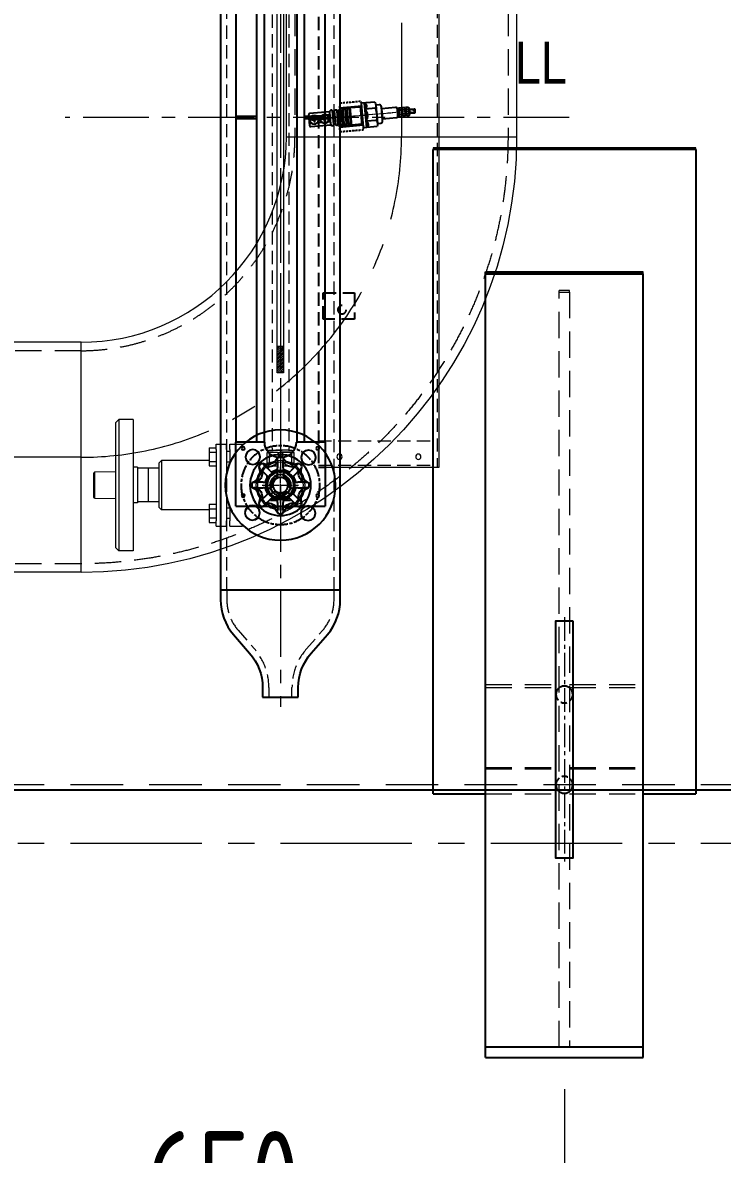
# Model space of a CAD drawing. Header units: millimetres. Extents: x -46397 to 283259, y -8690 to 23983.
# Drawn here: x 5318 to 5984, y 3665 to 4743 of the extents above; entities that cross this region are included whole.
import ezdxf

# ---------------------------------------------------------------- set-up
doc = ezdxf.new("R2010")
doc.units = ezdxf.units.MM
for name, pattern in [('ACISOTGL', [3, 2, -1]), ('AM_ISO08W050', [18, 12, -1.5, 3, -1.5]), ('AM_ISO08W050x2', [9, 6, -0.75, 1.5, -0.75]), ('CENTER', [2, 1.25, -0.25, 0.25, -0.25]), ('CENTER2', [1.125, 0.75, -0.125, 0.125, -0.125]), ('HIDDEN', [0.375, 0.25, -0.125]), ('HIDDENX2', [0.75, 0.5, -0.25])]:
    doc.linetypes.add(name, pattern=pattern)
doc.layers.get('Defpoints').update_dxf_attribs({"lineweight": 0})
for name, color, linetype, lineweight in [('2-Dashed', 50, 'ACISOTGL', 25), ('2. Net dut', 190, 'HIDDEN', 9), ('3-Centerline', 4, 'CENTER', 5), ('3. LAN CAN STT', 2, 'Continuous', 0), ('5. DUONG TAM', 1, 'AM_ISO08W050x2', 0), ('AM_5', 3, 'Continuous', 25), ('AM_7', 4, 'AM_ISO08W050', 25), ('AM_8', 1, 'Continuous', 25), ('CHUAN NET KHUAT', 4, 'HIDDEN', 0), ('DUONGCHINH', 7, 'Continuous', 25), ('DUONGTAM', 1, 'CENTER', 0), ('Long_AM_Hidden', 4, 'HIDDEN', 9), ('Long_AM_Visible', 30, 'Continuous', 25), ('Long_Centerline', 1, 'CENTER', 9), ('MARTECH-TP-TEXT3', 3, 'Continuous', 0), ('Mặt cắt', 7, 'Continuous', 20), ('PHANTOM 2', 8, 'Continuous', 0), ('Standard', 7, 'Continuous', 0)]:
    doc.layers.add(name, color=color, linetype=linetype, lineweight=lineweight)
doc.layers.add('7. DUONG KHUAT', color=4, linetype='ACISOTGL')
doc.layers.add('flashshoot', color=7, linetype='Continuous')
doc.styles.add('GHI CHÚ 1', font='isocp_IV25.ttf', dxfattribs={"width": 0.8})
doc.styles.add('GHI CHÚ 2', font='arial.ttf', dxfattribs={"width": 0.8, "height": 1})
doc.dimstyles.new('1-30SCALE', dxfattribs={"dimtxt": 75, "dimasz": 75, "dimexe": 37.5, "dimexo": 30, "dimgap": 30, "dimtad": 1, "dimtoh": 1, "dimdec": 0, "dimdsep": 46, "dimtxsty": 'GHI CHÚ 1', "dimcen": 0.09, "dimclrd": 256, "dimclre": 256, "dimclrt": 2, "dimadec": 0, "dimazin": 0, "dimtfac": 1, "dimtdec": 0, "dimtofl": 0, "dimtmove": 0, "dimatfit": 3, "dimfxl": 1, "dimlwd": 0, "dimlwe": 0, "dimarcsym": 0})

# ---------------------------------------------------------------- blocks, each defined once
blk = doc.blocks.new('A$C49aca623')
at = {"color": 1, "linetype": 'HIDDENX2', "lineweight": 0, "ltscale": 50, "extrusion": (2.28848e-17, 1, 0)}
for p, q in [((2163.6, 1140), (2163.6, -368.5)), ((2366.4, 1140), (2366.4, -368.5)), ((1960, -572.1), (1817, -572.1)), ((1960, -774.8), (-2832, -774.8))]:
    blk.add_line(p, q, dxfattribs=at)
at = {"color": 2, "linetype": 'Continuous', "lineweight": 0, "ltscale": 10, "extrusion": (2.28848e-17, 1, 0)}
for p, q in [((2155.4, 983.2), (2155.4, -368.5)), ((2374.5, 983.2), (2374.5, -368.5)), ((1960, -563.9), (1817, -563.9)), ((1960, -783), (-2832, -783))]:
    blk.add_line(p, q, dxfattribs=at)
at = {"color": 2, "linetype": 'Continuous', "lineweight": 0, "ltscale": 10}
for p, q in [((2155.4, -368.5), (2374.5, -368.5)), ((1960, -783), (1960, -563.9))]:
    blk.add_line(p, q, dxfattribs=at)
blk.add_arc((1960, -368.5), 195.5, 270, 360, dxfattribs=at)
at = {"color": 2, "linetype": 'Continuous', "lineweight": 0, "ltscale": 10, "extrusion": (0, 0, -1)}
blk.add_arc((-1960, -368.5), 414.6, 180, 270, dxfattribs=at)
at = {"color": 1, "linetype": 'HIDDENX2', "lineweight": 0, "ltscale": 50}
for points, knots in [([(2366.4, -368.5), (2366.4, -371.8), (2366.3, -375.1), (2366.1, -384.5), (2365.8, -390.5), (2365, -402.5), (2364.4, -408.4), (2363.1, -420.4), (2362.3, -426.3), (2360.4, -438.2), (2359.3, -444.1), (2356.9, -455.9), (2355.6, -461.8), (2352.6, -473.4), (2351, -479.2), (2347.6, -490.7), (2345.7, -496.5), (2341.8, -507.8), (2339.7, -513.5), (2335.2, -524.6), (2332.9, -530.1), (2327.9, -541.1), (2325.3, -546.5), (2319.9, -557.3), (2317.1, -562.6), (2311.2, -573), (2308.1, -578.2), (2301.7, -588.4), (2298.5, -593.4), (2291.7, -603.4), (2288.1, -608.2), (2280.9, -617.8), (2277.2, -622.6), (2269.5, -631.8), (2265.6, -636.4), (2257.5, -645.3), (2253.4, -649.7), (2245, -658.2), (2240.6, -662.4), (2231.8, -670.6), (2227.3, -674.6), (2218.2, -682.3), (2213.5, -686.1), (2204, -693.5), (2199.1, -697.1), (2189.3, -704), (2184.3, -707.3), (2174.2, -713.8), (2169.1, -717), (2158.7, -723), (2153.4, -725.9), (2142.8, -731.5), (2137.4, -734.1), (2126.5, -739.2), (2121, -741.6), (2109.9, -746.2), (2104.3, -748.4), (2093, -752.5), (2087.3, -754.4), (2075.8, -758), (2070, -759.7), (2058.4, -762.8), (2052.6, -764.2), (2040.8, -766.7), (2034.9, -767.9), (2023.1, -769.9), (2017.1, -770.8), (2005.2, -772.3), (1999.2, -773), (1987.2, -774), (1981.2, -774.3), (1970.1, -774.7), (1965.1, -774.8), (1960, -774.8)], [0, 0, 0, 0, 10.000757, 10.000757, 28.033596, 28.033596, 46.064384, 46.064384, 64.095172, 64.095172, 82.125961, 82.125961, 100.156749, 100.156749, 118.187538, 118.187538, 136.218326, 136.218326, 154.249115, 154.249115, 172.279903, 172.279903, 190.310692, 190.310692, 208.34148, 208.34148, 226.372269, 226.372269, 244.403058, 244.403058, 262.433846, 262.433846, 280.464635, 280.464635, 298.495423, 298.495423, 316.526212, 316.526212, 334.557, 334.557, 352.587789, 352.587789, 370.618577, 370.618577, 388.649366, 388.649366, 406.680154, 406.680154, 424.710943, 424.710943, 442.741731, 442.741731, 460.77252, 460.77252, 478.803308, 478.803308, 496.834097, 496.834097, 514.864885, 514.864885, 532.895674, 532.895674, 550.926463, 550.926463, 568.957251, 568.957251, 586.98804, 586.98804, 605.018828, 605.018828, 623.049617, 623.049617, 638.273056, 638.273056, 638.273056, 638.273056]), ([(1960, -572.1), (1963.3, -572.1), (1966.7, -572), (1974.3, -571.6), (1978.5, -571.3), (1987, -570.3), (1991.2, -569.7), (1999.5, -568.2), (2003.7, -567.4), (2012, -565.4), (2016.1, -564.2), (2024.2, -561.7), (2028.3, -560.3), (2036.2, -557.3), (2040.1, -555.7), (2047.9, -552.2), (2051.7, -550.3), (2059.2, -546.3), (2062.9, -544.2), (2070.2, -539.8), (2073.7, -537.4), (2080.7, -532.5), (2084.1, -530), (2090.7, -524.6), (2094, -521.9), (2100.3, -516.1), (2103.3, -513.2), (2109.2, -507.1), (2112.1, -503.9), (2117.6, -497.4), (2120.3, -494.1), (2125.4, -487.3), (2127.8, -483.8), (2132.5, -476.7), (2134.7, -473.1), (2139, -465.7), (2141, -461.9), (2144.7, -454.3), (2146.5, -450.4), (2149.7, -442.5), (2151.2, -438.6), (2154, -430.5), (2155.2, -426.4), (2157.5, -418.2), (2158.5, -414.1), (2160.2, -405.8), (2161, -401.6), (2162.2, -393.1), (2162.6, -388.9), (2163.3, -380.4), (2163.5, -376.2), (2163.6, -370.8), (2163.6, -369.6), (2163.6, -368.5)], [0, 0, 0, 0, 10.003018, 10.003018, 22.768541, 22.768541, 35.532448, 35.532448, 48.296355, 48.296355, 61.060263, 61.060263, 73.82417, 73.82417, 86.588078, 86.588078, 99.351985, 99.351985, 112.115893, 112.115893, 124.879801, 124.879801, 137.643708, 137.643708, 150.407616, 150.407616, 163.171523, 163.171523, 175.935431, 175.935431, 188.699339, 188.699339, 201.463246, 201.463246, 214.227154, 214.227154, 226.991061, 226.991061, 239.754969, 239.754969, 252.518876, 252.518876, 265.282784, 265.282784, 278.046692, 278.046692, 290.810599, 290.810599, 303.574507, 303.574507, 316.338414, 316.338414, 319.810033, 319.810033, 319.810033, 319.810033])]:
    blk.add_open_spline(points, degree=3, knots=knots, dxfattribs=at)
at = {"layer": 'DUONGTAM', "ltscale": 100, "extrusion": (2.28848e-17, 1, 0)}
for p, q in [((2265, 1140), (2265, -368.5)), ((1960, -673.5), (-3000, -673.5))]:
    blk.add_line(p, q, dxfattribs=at)
at = {"layer": 'DUONGTAM', "ltscale": 100}
blk.add_arc((1960, -368.5), 305, 270, 360, dxfattribs=at)
blk = doc.blocks.new('A$Cb6d5b212')
at = {"layer": 'CHUAN NET KHUAT', "color": 3, "linetype": 'HIDDENX2', "lineweight": 0, "ltscale": 100, "extrusion": (2.28848e-17, 1, 0)}
blk.add_line((1500, -985), (3000, -985), dxfattribs=at)
at = {"layer": 'DUONGCHINH', "color": 2, "ltscale": 10, "extrusion": (2.28848e-17, 1, 0)}
blk.add_line((1500, -990), (3000, -990), dxfattribs=at)
blk = doc.blocks.new('A$C0143f3ea')
at = {"layer": 'DUONGTAM', "color": 5, "lineweight": 0, "ltscale": 100, "extrusion": (2.28848e-17, 1, 0)}
blk.add_line((-3050, -1041), (3050, -1041), dxfattribs=at)
blk = doc.blocks.new('wegfw')
h = blk.add_hatch()
h.set_pattern_fill('ANSI31', color=256, scale=10)
h.set_pattern_definition([(45, (-13982.1283, 96.5766), (-0.883883476, 0.883883476), [])])
h.paths.add_polyline_path([(48032.6, 12139.3), (48038.6, 12139.3), (48038.6, 12114.3), (48032.6, 12114.3)])
at = {"color": 0}
for p, q in [((48038.6, 12139.3, 0.6), (48032.6, 12139.3, 0.6)), ((48032.6, 12139.3, 0.6), (48038.6, 12139.3, 0.6)), ((48038.6, 12114.3, 0.6), (48032.6, 12114.3, 0.6))]:
    blk.add_line(p, q, dxfattribs=at)
at = {"color": 0, "elevation": 0.6}
for points in [[(48038.6, 12114.3), (48032.6, 12114.3), (48032.6, 13494.3), (48038.6, 13494.3)], [(48032.6, 12139.3), (48038.6, 12139.3), (48038.6, 12114.3), (48032.6, 12114.3)]]:
    blk.add_lwpolyline(points, close=True, dxfattribs=at)
blk = doc.blocks.new('*U2543')
blk.add_circle((0, 0), 7)
blk = doc.blocks.new('*U2552')
at = {"color": 0, "linetype": 'ByBlock', "lineweight": -2, "transparency": 16777216}
blk.add_blockref('*U2543', (7669, 1619.2), dxfattribs=at)
for p, rotation in [((7631.5, 1581.7), 89.99999999999997), ((7706.5, 1581.7), 270), ((7669, 1544.2), 180)]:
    blk.add_blockref('*U2543', p, dxfattribs=dict(at, rotation=rotation))
blk = doc.blocks.new('*U2526')
for radius in [52.5, 29, 13.8]:
    blk.add_circle((0, 0), radius)
at = {"layer": 'AM_7'}
blk.add_circle((0, 0), 37.5, dxfattribs=at)
blk.add_blockref('*U2552', (-7669, -1581.7))
blk = doc.blocks.new('M18_1.5')
at = {"layer": '7. DUONG KHUAT'}
blk.add_rational_spline([(20, 13.5), (10.5, 13.5), (1, 13.5), (0, 13.5), (0, 12.5), (0, 0), (0, -12.5), (0, -12.9), (0.3, -13.2), (0.6, -13.5), (1, -13.5), (11.7, -13.4), (22.4, -13.4), (23.6, -13.3), (22.4, 0.2), (21.2, 13.6), (20, 13.5)], [1, 1, 1, 0.707106781192, 1, 1, 1, 0.92387953251, 1, 0.92387953251, 1, 1, 1, 0.707106781187, 1, 0.707106781187, 1], degree=2, knots=[0, 0, 0, 1, 1, 2.570796, 2.570796, 3.570796, 3.570796, 4.356194, 4.356194, 5.141593, 5.141593, 6.141593, 6.141593, 7.712389, 7.712389, 9.283185, 9.283185, 9.283185], dxfattribs=at)
at = {"layer": 'AM_5'}
for p, q in [((0, 9), (21.3, 9)), ((0, 8.2), (21.5, 8.2)), ((0, -8.2), (22.9, -8.2)), ((22.9, -9), (0, -9))]:
    blk.add_line(p, q, dxfattribs=at)
blk = doc.blocks.new('*U2452')
at = {"layer": 'Long_Centerline', "color": 0, "ltscale": 50, "transparency": 16777216}
blk.add_line((0, 676.6625), (0, -676.6625), dxfattribs=at)
blk = doc.blocks.new('*U2451')
at = {"layer": 'Long_AM_Hidden', "ltscale": 50, "extrusion": (2.28848e-17, 1, 0)}
for p, q in [((-47.6, 300.9), (-47.6, -1032.5)), ((-31.7, 300.9), (-31.7, -1032.5)), ((-31.7, -1032.5), (-47.6, -1032.5))]:
    blk.add_line(p, q, dxfattribs=at)
at = {"layer": 'Long_Centerline', "ltscale": 50}
blk.add_blockref('*U2452', (-39.6, -365.8), dxfattribs=at)
blk = doc.blocks.new('*U1893')
at = {"layer": 'Long_Centerline', "color": 0, "ltscale": 5, "transparency": 16777216}
for p, q in [((0, 1.4478), (0, 17.239)), ((-17.239, 0), (-1.4478, 0)), ((1.4478, 0), (17.239, 0)), ((0, -17.239), (0, -1.4478))]:
    blk.add_line(p, q, dxfattribs=at)
at = {"layer": 'Long_Centerline', "color": 0, "linetype": 'Continuous', "ltscale": 5, "transparency": 16777216}
for p, q in [((-0.7239, 0), (0.7239, 0)), ((0, -0.7239), (0, 0.7239))]:
    blk.add_line(p, q, dxfattribs=at)
blk = doc.blocks.new('sdfsfds')
at = {"layer": 'Long_AM_Hidden', "ltscale": 50, "extrusion": (2.28848e-17, 1, 0)}
for p, q in [((-12.5, -20.4), (-12.7, -20.4)), ((-10.7, -20.8), (-12.7, -20.8)), ((-12.7, -20.8), (-12.7, -30.8)), ((-12.5, -20.4), (-12.5, -19.7)), ((-8.9, -20.4), (-12.5, -20.4)), ((-11.7, -17.2), (-11.7, -15.5)), ((-10.7, -30.8), (-10.7, -20.8)), ((-2.7, -18.1), (-7.8, -18.1)), ((-2.7, -20.4), (-3.9, -20.4)), ((7.8, -18.1), (2.7, -18.1)), ((3.9, -20.4), (2.7, -20.4)), ((12.5, -20.4), (8.9, -20.4)), ((12.7, -20.8), (10.7, -20.8)), ((10.7, -20.8), (10.7, -30.8)), ((11.7, -17.2), (11.7, -15.5)), ((12.5, -20.4), (12.5, -19.7)), ((12.5, -20.4), (12.7, -20.4)), ((12.7, -30.8), (12.7, -20.8)), ((-10.7, -30.8), (-12.7, -30.8)), ((-11.8, -31.4), (-12.7, -31.1)), ((11.8, -31.4), (-11.8, -31.4)), ((-11.8, -32.5), (-11.8, -31.4)), ((-2, -27), (-2, -30.8)), ((2, -30.8), (-2, -30.8)), ((2, -30.8), (2, -27)), ((12.7, -30.8), (10.7, -30.8)), ((11.8, -31.4), (12.7, -31.1)), ((11.8, -32.5), (11.8, -31.4)), ((-11, -33.3), (-11.8, -32.5)), ((-11, -33.3), (11, -33.3)), ((11, -33.3), (11.8, -32.5))]:
    blk.add_line(p, q, dxfattribs=at)
at = {"layer": 'Long_AM_Hidden', "ltscale": 50}
for points, weights in [([(-12.7, -20.4), (-12.7, -20.4), (-12.7, -20.8)], [2.26236060231, 2.26236060231, 2.18058853235]), ([(-10.7, -20.8), (-9.6, -20.6), (-8.5, -20.5)], [2.19343920272, 2.23381590498, 2.25437255377]), ([(-3.7, -20.6), (-3.2, -20.6), (-2.7, -20.7)], [2.24343390035, 2.23153317806, 2.21524217726]), ([(2.7, -20.7), (3.2, -20.6), (3.7, -20.6)], [2.21524217726, 2.23153317806, 2.24343390035]), ([(8.5, -20.5), (9.6, -20.6), (10.7, -20.8)], [2.25437255377, 2.23381590498, 2.19343920272]), ([(12.7, -20.8), (12.7, -20.4), (12.7, -20.4)], [2.18058853235, 2.26236060231, 2.26236060231]), ([(-12.7, -30.8), (-12.7, -31.1), (-12.7, -31.1)], [2.21417330191, 2.29720480073, 2.29720480073]), ([(-2, -30.8), (-6.4, -31.4), (-10.7, -30.8)], [2.21417330191, 2.38023629956, 2.21417330191]), ([(10.7, -30.8), (6.4, -31.4), (2, -30.8)], [2.21417330191, 2.38023629956, 2.21417330191]), ([(12.7, -31.1), (12.7, -31.1), (12.7, -30.8)], [2.29720480073, 2.29720480073, 2.21417330191])]:
    blk.add_rational_spline(points, weights, degree=2, dxfattribs=at)
at = {"layer": 'Long_AM_Visible', "extrusion": (2.28848e-17, 1, 0)}
for p, q in [((-2.7, 25.7), (-2.7, 23.5)), ((-2.7, 16.5), (-2.7, 23.5)), ((-1.1, 27.3), (1.1, 27.3)), ((2.7, 23.5), (2.7, 25.7)), ((2.7, 23.5), (2.7, 16.5)), ((-20.1, 18.5), (-18.5, 20.1)), ((-20.1, 16.3), (-18.5, 14.7)), ((-13.6, 9.8), (-18.5, 14.7)), ((-14.7, 18.5), (-16.3, 20.1)), ((-14.7, 18.5), (-9.8, 13.6)), ((-8.2, 12), (-9.8, 13.6)), ((-9.5, 14.3), (-3.8, 14.3)), ((-9.5, 14.3), (-9.5, 13.3)), ((-6.1, 11.1), (6.1, 11.1)), ((-2.7, 16.5), (-2.7, 14.3)), ((1.1, 12.7), (-1.1, 12.7)), ((2.7, 14.3), (2.7, 16.5)), ((3.8, 14.3), (9.5, 14.3)), ((9.8, 13.6), (8.2, 12)), ((9.5, 14.3), (9.5, 13.3)), ((9.8, 13.6), (14.7, 18.5)), ((18.5, 14.7), (13.6, 9.8)), ((16.3, 20.1), (14.7, 18.5)), ((18.5, 20.1), (20.1, 18.5)), ((18.5, 14.7), (20.1, 16.3)), ((-27.3, -1.1), (-27.3, 1.1)), ((-23.5, 2.7), (-25.7, 2.7)), ((-23.5, 2.7), (-16.5, 2.7)), ((-14.3, 2.7), (-16.5, 2.7)), ((-13.6, 9.8), (-12, 8.2)), ((-12.7, 1.1), (-12.7, -1.1)), ((-12.1, 3.8), (-7.2, 0.9)), ((-8.2, 9.7), (-9.7, 8.2)), ((-4.4, 5.8), (-9.3, 8.6)), ((-7.9, 1.4), (-7.9, 0)), ((-7.9, 0), (-7.9, -3.2)), ((-4, 6.9), (-5.1, 6.2)), ((-1.2, 8.5), (-4, 6.9)), ((4, 6.9), (1.2, 8.5)), ((5.1, 6.2), (4, 6.9)), ((9.3, 8.6), (4.4, 5.8)), ((7.2, 0.9), (12.1, 3.8)), ((7.9, 0), (7.9, 1.4)), ((7.9, -3.2), (7.9, 0)), ((9.7, 8.2), (8.2, 9.7)), ((12, 8.2), (13.6, 9.8)), ((12.7, -1.1), (12.7, 1.1)), ((16.5, 2.7), (14.3, 2.7)), ((16.5, 2.7), (23.5, 2.7)), ((25.7, 2.7), (23.5, 2.7)), ((27.3, 1.1), (27.3, -1.1)), ((-25.7, -2.7), (-23.5, -2.7)), ((-16.5, -2.7), (-23.5, -2.7)), ((-18.5, -14.7), (-13.6, -9.8)), ((-16.5, -2.7), (-14.3, -2.7)), ((-12, -8.2), (-13.6, -9.8)), ((-12.7, -7.6), (-12.7, -8.9)), ((-9.7, -8.2), (-8.2, -9.7)), ((-6.8, -5.3), (-4, -6.9)), ((-4, -6.9), (-2.8, -7.6)), ((-2.8, -6.7), (-2.8, -12.4)), ((2.8, -12.4), (2.8, -6.7)), ((2.8, -7.6), (4, -6.9)), ((4, -6.9), (6.8, -5.3)), ((8.2, -9.7), (9.7, -8.2)), ((13.6, -9.8), (12, -8.2)), ((12.7, -7.6), (12.7, -8.9)), ((13.6, -9.8), (18.5, -14.7)), ((14.3, -2.7), (16.5, -2.7)), ((23.5, -2.7), (16.5, -2.7)), ((23.5, -2.7), (25.7, -2.7)), ((-18.5, -14.7), (-20.1, -16.3)), ((-18.5, -20.1), (-20.1, -18.5)), ((-16.3, -20.1), (-14.7, -18.5)), ((-9.8, -13.6), (-14.7, -18.5)), ((-9.8, -13.6), (-8.2, -12)), ((-2.8, -11.6), (-5.2, -11.6)), ((-2.8, -12.1), (-3.8, -12.1)), ((-2.7, -14.3), (-2.7, -16.5)), ((-2.7, -23.5), (-2.7, -16.5)), ((-1.1, -12.7), (1.1, -12.7)), ((2.7, -16.5), (2.7, -14.3)), ((2.7, -16.5), (2.7, -23.5)), ((5.2, -11.6), (2.8, -11.6)), ((3.8, -12.1), (2.8, -12.1)), ((8.2, -12), (9.8, -13.6)), ((14.7, -18.5), (9.8, -13.6)), ((14.7, -18.5), (16.3, -20.1)), ((20.1, -16.3), (18.5, -14.7)), ((20.1, -18.5), (18.5, -20.1)), ((-2.7, -23.5), (-2.7, -25.7)), ((1.1, -27.3), (-1.1, -27.3)), ((2.7, -25.7), (2.7, -23.5))]:
    blk.add_line(p, q, dxfattribs=at)
at = {"layer": 'Long_AM_Visible'}
blk.add_circle((0, 0), 7.24, dxfattribs=at)
for centre, radius, start, end in [((-12.8, 30.9), 11.2, 248.9224, 336.0776), ((-12.8, 30.9), 13.8, 267.6299, 317.3701), ((12.8, 30.9), 11.2, 203.9224, 291.0776), ((12.8, 30.9), 13.8, 222.6299, 272.3701), ((-30.9, 12.8), 11.2, 293.9224, 21.0776), ((-30.9, 12.8), 13.8, 312.6299, 2.3701), ((-9.3, 10.9), 1.59, 315, 45), ((-1.1, 14.3), 1.59, 180, 270), ((1.1, 14.3), 1.59, 270, 0), ((9.3, 10.9), 1.59, 135, 225), ((30.9, 12.8), 13.8, 177.6299, 227.3701), ((30.9, 12.8), 11.2, 158.9224, 246.0776), ((-14.3, 1.1), 1.59, 0, 90), ((-10.9, 9.3), 1.59, 225, 315), ((10.9, 9.3), 1.59, 225, 315), ((14.3, 1.1), 1.59, 90, 180), ((-30.9, -12.8), 11.2, 338.9224, 66.0776), ((-30.9, -12.8), 13.8, 357.6299, 47.3701), ((-14.3, -1.1), 1.59, 270, 0), ((-10.9, -9.3), 1.59, 45, 135), ((-9.3, -10.9), 1.59, 315, 45), ((9.3, -10.9), 1.59, 135, 225), ((10.9, -9.3), 1.59, 45, 135), ((14.3, -1.1), 1.59, 180, 270), ((30.9, -12.8), 13.8, 132.6299, 182.3701), ((30.9, -12.8), 11.2, 113.9224, 201.0776), ((-12.8, -30.9), 11.2, 23.9224, 111.0776), ((-12.8, -30.9), 13.8, 42.6299, 92.3701), ((-1.1, -14.3), 1.59, 90, 180), ((1.1, -14.3), 1.59, 0, 90), ((12.8, -30.9), 11.2, 68.9224, 156.0776), ((12.8, -30.9), 13.8, 87.6299, 137.3701)]:
    blk.add_arc(centre, radius, start, end, dxfattribs=at)
at = {"layer": 'Long_AM_Visible', "extrusion": (0, 0, -1)}
for centre, radius, start, end in [((1.1, 25.7), 1.59, 0, 90), ((-1.1, 25.7), 1.59, 90, 180), ((18.9, 17.4), 1.59, 315, 45), ((17.4, 18.9), 1.59, 45, 135), ((0, 0), 12.7, 45, 90), ((0, 0), 14.8, 55.3848, 79.6152), ((0, 0), 12.7, 90, 135), ((0, 0), 14.8, 100.3848, 124.6152), ((-17.4, 18.9), 1.59, 45, 135), ((-18.9, 17.4), 1.59, 135, 225), ((25.7, 1.1), 1.59, 0, 90), ((0, 0), 14.8, 10.3848, 34.6152), ((0, 0), 12.7, 0, 45), ((0, 0), 12.7, 315, 0), ((0, 0), 7.94, 290.6097, 9.3903), ((0, 0), 7.94, 50.6097, 129.3903), ((0, 0), 8.57, 82.1916, 97.8084), ((0, 0), 7.94, 180, 249.3903), ((0, 0), 7.94, 170.6097, 180), ((0, 0), 12.7, 135, 180), ((0, 0), 12.7, 180, 225), ((0, 0), 14.8, 145.3848, 169.6152), ((-25.7, 1.1), 1.59, 90, 180), ((25.7, -1.1), 1.59, 270, 0), ((0, 0), 14.8, 325.3848, 349.6152), ((0, 0), 12.7, 270, 315), ((0, 0), 8.57, 322.1916, 337.8084), ((0, 0), 12.7, 225, 270), ((0, 0), 8.57, 202.1916, 217.8084), ((0, 0), 14.8, 190.3848, 214.6152), ((-25.7, -1.1), 1.59, 180, 270), ((18.9, -17.4), 1.59, 315, 45), ((17.4, -18.9), 1.59, 225, 315), ((0, 0), 14.8, 280.3848, 304.6152), ((0, 0), 14.8, 235.3848, 259.6152), ((-17.4, -18.9), 1.59, 225, 315), ((-18.9, -17.4), 1.59, 135, 225), ((1.1, -25.7), 1.59, 270, 0), ((-1.1, -25.7), 1.59, 180, 270)]:
    blk.add_arc(centre, radius, start, end, dxfattribs=at)
at = {"layer": 'Long_Centerline', "ltscale": 5, "rotation": 270}
blk.add_blockref('*U1893', (0, 0), dxfattribs=at)
blk = doc.blocks.new('*U1894')
at = {"layer": 'Long_Centerline', "color": 0, "ltscale": 5, "transparency": 16777216}
for p, q in [((0, 2), (0, 13.5)), ((-13.5, 0), (-2, 0)), ((2, 0), (13.5, 0)), ((0, -13.5), (0, -2))]:
    blk.add_line(p, q, dxfattribs=at)
at = {"layer": 'Long_Centerline', "color": 0, "linetype": 'Continuous', "ltscale": 5, "transparency": 16777216}
for p, q in [((-1, 0), (1, 0)), ((0, -1), (0, 1))]:
    blk.add_line(p, q, dxfattribs=at)
blk = doc.blocks.new('dvxcvxc')
at = {"layer": 'Mặt cắt'}
h = blk.add_hatch(color=256, dxfattribs=at)
h.dxf.hatch_style = 1
h.paths.add_polyline_path([(27, -626), (27, -624), (7, -624), (7, -626)])
h.paths.add_polyline_path([(-38, -626), (-38, -624), (-58, -624), (-58, -626)])
at = {"layer": 'Long_AM_Visible', "extrusion": (2.28848e-17, 1, 0)}
for p, q in [((-31, 384), (-31, -934)), ((0, 384), (0, -934)), ((-58, -47), (-58, -934)), ((-38, -934), (-38, -47)), ((7, -47), (7, -934)), ((27, -934), (27, -47)), ((-58, -991), (-58, -934)), ((-30.5, -934), (-58, -934)), ((27, -934), (-0.5, -934)), ((27, -934), (27, -991)), ((-58, -995), (-58, -991)), ((27, -991), (27, -995)), ((-58, -995), (27, -995))]:
    blk.add_line(p, q, dxfattribs=at)
at = {"layer": 'Long_AM_Visible', "extrusion": (2.28848e-17, -1, 0)}
for p, q in [((-38, -624), (-58, -624)), ((-58, -624), (-58, -626)), ((-38, -626), (-38, -624)), ((27, -624), (7, -624)), ((7, -624), (7, -626)), ((27, -626), (27, -624)), ((-58, -626), (-38, -626)), ((7, -626), (27, -626))]:
    blk.add_line(p, q, dxfattribs=at)
at = {"layer": 'Long_AM_Visible', "extrusion": (0, 0, -1)}
for centre, radius in [((51, -940), 1.5), ((-20, -940), 1.5), ((15.5, -975), 10), ((51, -985), 1.5), ((-20, -985), 1.5)]:
    blk.add_circle(centre, radius, dxfattribs=at)
blk.add_arc((15.5, -934), 15, 180, 0, dxfattribs=at)
at = {"layer": 'Long_Centerline', "ltscale": 5, "extrusion": (0, 0, -1), "rotation": 90}
blk.add_blockref('*U1894', (15.5, -975), dxfattribs=at)
blk = doc.blocks.new('HHGH')
at = {"layer": 'Long_AM_Visible'}
for name, p in [('dvxcvxc', (35.9, -408.1)), ('*U2451', (60.1, -317.3))]:
    blk.add_blockref(name, p, dxfattribs=at)
at = {"layer": 'Long_AM_Visible', "xscale": -1, "rotation": 180}
blk.add_blockref('sdfsfds', (20.4, -1383.1), dxfattribs=at)
blk = doc.blocks.new('qng')
at = {"layer": 'AM_8'}
for p, q in [((0.6, 4), (0, 2.9)), ((0, 2.9), (0, -3)), ((0.6, 4), (2.6, 4)), ((0.6, 2), (2.6, 2)), ((2.6, 4), (3.2, 2.9)), ((3.2, 2.9), (3.2, -3)), ((0.6, -4), (0, -3)), ((0.6, -2), (2.6, -2)), ((0.6, -4), (2.6, -4)), ((2.6, -4), (3.2, -3))]:
    blk.add_line(p, q, dxfattribs=at)
for centre, radius, start, end in [((2.1, 3), 1.79, 154.4385, 214.4385), ((7, 0), 6.68, 162.383, 197.617), ((1.1, 3), 1.79, 325.5615, 25.5615), ((-3.8, 0), 6.68, 342.383, 17.617), ((2.1, -3), 1.79, 145.5615, 205.5615), ((1.1, -3), 1.79, 334.4385, 34.4385)]:
    blk.add_arc(centre, radius, start, end, dxfattribs=at)
blk = doc.blocks.new('qkkk')
at = {"layer": 'AM_8'}
for p, q in [((-0.5, -4), (-0.5, 4)), ((-0.5, 4), (0, 4)), ((-0.5, 3.9), (0, 3.9)), ((-0.5, 3.5), (0, 3.5)), ((-0.5, 2.8), (0, 2.8)), ((-0.5, 2), (0, 2)), ((-0.5, 1), (0, 1)), ((0, -4), (0, 4)), ((-0.5, -1), (0, -1)), ((-0.5, -2), (0, -2)), ((-0.5, -2.8), (0, -2.8)), ((-0.5, -3.5), (0, -3.5)), ((-0.5, -3.9), (0, -3.9)), ((-0.5, -4), (0, -4))]:
    blk.add_line(p, q, dxfattribs=at)
blk = doc.blocks.new('BS-1')
at = {"layer": '5. DUONG TAM', "ltscale": 0.5}
blk.add_line((0, 0), (101, 0), dxfattribs=at)
at = {"layer": 'AM_5'}
for p, q in [((0, 1.7), (5.3, 1.7)), ((51.5, 8.2), (61, 8.2)), ((0, -1.8), (5.3, -1.8)), ((51.5, -8.2), (61, -8.2))]:
    blk.add_line(p, q, dxfattribs=at)
blk.add_circle((65.2, 0), 0.05, dxfattribs=at)
at = {"layer": 'AM_8'}
for p, q in [((37.1, 11.7), (50, 11.7)), ((47, -11.7), (47, 11.7)), ((50, -11.7), (50, 11.7)), ((0.5, -2), (0.5, 2)), ((36.4, 8.8), (36.4, -8.8)), ((37.1, 5.8), (47, 5.8)), ((51.5, 8.2), (50, 8.2)), ((61, -9), (61, 9)), ((61, 8.2), (61.5, 8.2)), ((61.5, -8.2), (61.5, 8.2)), ((64, 5.7), (66, 5.7)), ((68, 5.7), (70, 5.7)), ((72, 5.7), (74, 5.7)), ((76, 5.7), (78, 5.7)), ((81, 3.2), (83.5, 3.2)), ((88.9, 3.2), (93.5, 3.2)), ((93.9, 0.3), (95.9, 0.3)), ((93.9, 0.3), (93.9, -0.3)), ((96.5, 2.3), (95.9, 2.3)), ((95.9, 2.3), (95.9, 0.3)), ((96.5, 2.3), (96.5, 0.3)), ((96.5, 0.3), (98.5, 0.3)), ((98.5, 0.3), (98.5, -0.3)), ((98.9, 3.2), (101, 3.2)), ((37.1, -5.8), (47, -5.8)), ((51.5, -8.2), (50, -8.2)), ((61, -8.2), (61.5, -8.2)), ((64, -5.7), (66, -5.7)), ((68, -5.7), (70, -5.7)), ((72, -5.7), (74, -5.7)), ((76, -5.7), (78, -5.7)), ((81, -3.2), (83.5, -3.2)), ((88.9, -3.2), (93.5, -3.2)), ((93.9, -0.3), (95.9, -0.3)), ((95.9, -0.3), (95.9, -2.3)), ((96.5, -2.3), (95.9, -2.3)), ((96.5, -0.3), (96.5, -2.3)), ((96.5, -0.3), (98.5, -0.3)), ((98.9, -3.2), (101, -3.2)), ((37.1, -11.7), (50, -11.7))]:
    blk.add_line(p, q, dxfattribs=at)
for points in [[(5.3, 2), (0.5, 2), (0, 1.7), (0, -1.8), (0.5, -2), (5.3, -2)], [(15.4, 3.8), (16.4, 3.8), (16.4, -3.8), (15.4, -3.8)]]:
    blk.add_lwpolyline(points, close=True, dxfattribs=at)
for points in [[(17.9, 4.8), (31.4, 4.8), (31.4, -4.8), (17.9, -4.8, -0.414214), (16.4, -3.3), (16.4, 3.3, -0.414214)], [(33.4, 8.8), (36.4, 8.8), (36.4, -8.8), (33.4, -8.8, -0.414214), (31.4, -6.8), (31.4, 6.8, -0.414214)], [(64, 6.7, 1), (62, 6.7), (62, -6.2, 1), (64, -6.2)], [(68, 6.7, 1), (66, 6.7), (66, -6.2, 1), (68, -6.2)], [(72, 6.7, 1), (70, 6.7), (70, -6.2, 1), (72, -6.2)], [(76, 6.7, 1), (74, 6.7), (74, -6.2, 1), (76, -6.2)], [(79, 7.7), (79, 7.7, -0.414214), (81, 5.7), (81, -5.2, -0.414214), (79, -7.2), (79, -7.2, -0.414214), (78, -6.2), (78, 6.7, -0.414214)]]:
    blk.add_lwpolyline(points, format="xyb", close=True, dxfattribs=at)
for points in [[(61, 9), (51.5, 9), (51.5, -9), (61, -9)], [(61.5, 7.7), (62, 7.7), (62, -7.7), (61.5, -7.7)], [(85.9, 2.3), (85.9, 0.3), (83.9, 0.3), (83.9, -0.3), (85.9, -0.3), (85.9, -2.3)], [(85.9, -2.3), (86.5, -2.3), (86.5, -0.3), (88.5, -0.3), (88.5, 0.3), (86.5, 0.3), (86.5, 2.3), (85.9, 2.3)]]:
    blk.add_lwpolyline(points, dxfattribs=at)
blk.add_lwpolyline([(80.9, 6.2), (100, 6.2, -0.414214), (101, 5.2), (101, -5.2, -0.414214), (100, -6.2), (80.7, -6.2)], format="xyb", dxfattribs=at)
for centre in [(86.2, 0), (96.2, 0)]:
    blk.add_circle(centre, 4.2, dxfattribs=at)
for centre, radius, start, end in [((43, 8.8), 6.6, 153.7342, 206.2658), ((48.9, 8.8), 3.49, 123.1477, 236.8523), ((61.8, 0), 25.4, 166.6923, 193.3077), ((57, 0), 11.6, 149.728, 210.272), ((43, -8.8), 6.6, 153.7342, 206.2658), ((48.9, -8.8), 3.49, 123.1265, 236.8735)]:
    blk.add_arc(centre, radius, start, end, dxfattribs=at)
for name, p in [('qng', (5.3, 0)), ('qkkk', (9, 0)), ('qng', (9, 0)), ('qng', (12.2, 0))]:
    blk.add_blockref(name, p, dxfattribs=at)
blk = doc.blocks.new('svcbrfg')
at = {"color": 6, "linetype": 'CENTER', "lineweight": 0, "ltscale": 50}
blk.add_line((274.7, -859), (-204.9, -859), dxfattribs=at)
blk.add_line((-17, -1411), (17, -1411))
at = {"layer": 'Long_AM_Hidden', "ltscale": 50}
for p, q in [((-51, -1309), (-51, 269)), ((51, -1309), (51, 269))]:
    blk.add_line(p, q, dxfattribs=at)
for points in [[(-51, -1309), (-51, -1318.3, 0.18087), (-40.2, -1347.2), (-24.7, -1365, -0.18087), (-11, -1401.7), (-11, -1411)], [(11, -1411), (11, -1401.7, -0.18087), (24.7, -1365), (40.2, -1347.2, 0.18087), (51, -1318.3), (51, -1309)]]:
    blk.add_lwpolyline(points, format="xyb", dxfattribs=at)
at = {"layer": 'Long_AM_Visible'}
for p, q in [((-57, 269), (-57, -1309)), ((57, -1309), (57, 269)), ((57, -1309), (-57, -1309)), ((57, -1309), (-57, -1309)), ((-17, -1411), (17, -1411))]:
    blk.add_line(p, q, dxfattribs=at)
for points in [[(-57, -1309), (-57, -1318.3, 0.18087), (-44.7, -1351.1), (-29.3, -1368.9, -0.18087), (-17, -1401.7), (-17, -1411)], [(17, -1411), (17, -1401.7, -0.18087), (29.3, -1368.9), (44.7, -1351.1, 0.18087), (57, -1318.3), (57, -1309)]]:
    blk.add_lwpolyline(points, format="xyb", dxfattribs=at)
at = {"layer": 'Long_Centerline', "ltscale": 50}
blk.add_line((0, 290), (0, -1420.1), dxfattribs=at)
blk.add_blockref('wegfw', (-48035.6, -13216.3))
at = {"xscale": -1, "rotation": 4.999999999999984}
blk.add_blockref('M18_1.5', (78.1, -857.2), dxfattribs=at)
at = {"layer": '3. LAN CAN STT', "xscale": -1, "rotation": 4.999999999999984}
blk.add_blockref('BS-1', (127.9, -852.8), dxfattribs=at)
at = {"layer": 'Long_AM_Visible'}
blk.add_blockref('HHGH', (-20.4, 174.1), dxfattribs=at)
at = {"layer": 'Long_AM_Visible', "xscale": -1, "rotation": 314.5000000000001}
blk.add_blockref('*U2526', (0, -1209), dxfattribs=at)
at = {"layer": 'MARTECH-TP-TEXT3', "color": 6, "insert": (223, -786.9), "char_height": 40, "width": 1258.84, "attachment_point": 1, "style": 'GHI CHÚ 2'}
blk.add_mtext('\\A1;LL', dxfattribs=at)
blk = doc.blocks.new('napche')
for p, q in [((35, 74, 0), (35, 1414, -1)), ((144.2, 74, 0), (35, 74, 0))]:
    blk.add_line(p, q)
for centre in [(55, 84, 0), (130, 84, 0)]:
    blk.add_circle(centre, 2.5)
at = {"layer": '2. Net dut', "linetype": 'HIDDEN', "ltscale": 50}
for p, q in [((37, 1414, -1), (37, 74, 0)), ((150, 99, 0), (37, 99, 0)), ((150, 76, 0), (37, 76, 0))]:
    blk.add_line(p, q, dxfattribs=at)
at = {"layer": '7. DUONG KHUAT', "color": 4, "linetype": 'HIDDEN', "ltscale": 50, "elevation": -1}
blk.add_lwpolyline([(150, 1384), (150, 74), (144.2, 74)], dxfattribs=at)
blk.add_lwpolyline([(145.6, 240), (115.6, 240), (115.6, 215), (145.6, 215)], close=True, dxfattribs=at)
at = {"layer": '7. DUONG KHUAT', "color": 4, "linetype": 'HIDDEN', "ltscale": 50}
blk.add_circle((127.6, 224, -1), 4, dxfattribs=at)
blk = doc.blocks.new('*U14')
at = {"color": 0, "linetype": 'ByBlock', "lineweight": 0, "extrusion": (1.33907e-16, 1, -4.45995e-16)}
for p, q in [((-12.5, 177), (-12.9, 157)), ((-12.5, 177), (12.5, 177)), ((-11.7, 178), (11.7, 178)), ((-11.7, 178), (-11.7, 177)), ((11.7, 178), (11.7, 177)), ((12.5, 177), (12.9, 157)), ((-59.4, 157), (-62.5, 153.9)), ((-62.5, 153.9), (62.5, 153.9)), ((-62.5, 140), (-62.5, 153.9)), ((-59.4, 157), (59.4, 157)), ((59.4, 157), (62.5, 153.9)), ((62.5, 140), (62.5, 153.9)), ((-62.5, 140), (62.5, 140)), ((-17, 136), (-17, 140)), ((-17, 136), (17, 136)), ((-16, 126), (-16, 136)), ((16, 126), (16, 136)), ((17, 136), (17, 140)), ((-16, 126), (16, 126)), ((-16, 125.8), (16, 125.8)), ((-16, 115.8), (-16, 125.8)), ((-11, 125.8), (-11, 126)), ((11, 125.8), (11, 126)), ((16, 115.8), (16, 125.8)), ((-21, 115.8), (-23.5, 113.3)), ((-23.5, 113.3), (23.5, 113.3)), ((-23.5, 67.7), (-23.5, 113.3)), ((-21, 115.8), (21, 115.8)), ((21, 115.8), (23.5, 113.3)), ((23.5, 67.7), (23.5, 113.3)), ((-35.5, 67.7), (-31.2, 67.7)), ((-35.5, 67.7), (-35.5, 61.3)), ((-31.2, 67.7), (-22.5, 67.7)), ((-31.2, 67.7), (-31.2, 61.3)), ((-22.5, 67.7), (-18.2, 67.7)), ((-22.5, 67.7), (-22.5, 61.3)), ((-18.2, 67.7), (-18.2, 61.3)), ((18.2, 67.7), (22.5, 67.7)), ((18.2, 67.7), (18.2, 61.3)), ((22.5, 67.7), (31.2, 67.7)), ((22.5, 67.7), (22.5, 61.3)), ((31.2, 67.7), (35.5, 67.7)), ((31.2, 67.7), (31.2, 61.3)), ((35.5, 67.7), (35.5, 61.3)), ((-34, 61.3), (-39, 61.3)), ((-39, 61.3), (-39, 51.3)), ((-34, 61.3), (34, 61.3)), ((39, 61.3), (34, 61.3)), ((39, 61.3), (39, 51.3)), ((-34, 51.3), (-39, 51.3)), ((-34, 48), (-39, 48)), ((-39, 48), (-39, 36)), ((-34, 51.3), (-11.4, 51.3)), ((-34, 48), (-21.3, 48)), ((-31.9, 48), (-31.9, 51.3)), ((-21.9, 48), (-21.9, 51.3)), ((11.4, 51.3), (34, 51.3)), ((21.3, 48), (34, 48)), ((21.9, 48), (21.9, 51.3)), ((31.9, 48), (31.9, 51.3)), ((39, 51.3), (34, 51.3)), ((39, 48), (34, 48)), ((39, 48), (39, 36)), ((-38.2, 36), (-39, 36)), ((39, 36), (38.2, 36))]:
    blk.add_line(p, q, dxfattribs=at)
at = {"color": 0, "linetype": 'ByBlock', "lineweight": 0}
for centre, radius in [((0, 0), 52.5), ((-26.5, 26.5), 7), ((26.5, 26.5), 7), ((0, 0), 23.4), ((0, 0), 21.9), ((0, 0), 10), ((-26.5, -26.5), 7), ((26.5, -26.5), 7)]:
    blk.add_circle(centre, radius, dxfattribs=at)
blk = doc.blocks.new('WQU EUIQUWE QWEQWE')
blk.add_blockref('svcbrfg', (7149.8, 509))
at = {"xscale": -1}
blk.add_blockref('napche', (7336, -757, 1), dxfattribs=at)
at = {"xscale": -1, "rotation": 90}
blk.add_blockref('*U14', (7149.8, -700), dxfattribs=at)
blk = doc.blocks.new('*D121')
at = {"layer": 'Defpoints', "color": 0, "transparency": 16777216}
for p in [(5183.2, 3862.6, -1.5), (5833.2, 3757.6, -1.5), (5833.2, 3560.5)]:
    blk.add_point(p, dxfattribs=at)
at = {"layer": 'PHANTOM 2', "linetype": 'Continuous', "lineweight": 0, "transparency": 16777216}
for p, q in [((5183.2, 3832.6), (5183.2, 3530.5)), ((5833.2, 3727.6), (5833.2, 3530.5)), ((5273.2, 3560.5), (5743.2, 3560.5))]:
    blk.add_line(p, q, dxfattribs=at)
at = {"layer": 'PHANTOM 2', "transparency": 16777216}
for points in [[(5273.2, 3575.5), (5273.2, 3545.5), (5183.2, 3560.5)], [(5743.2, 3575.5), (5743.2, 3545.5), (5833.2, 3560.5)]]:
    blk.add_solid(points, dxfattribs=at)
at = {"layer": 'PHANTOM 2', "color": 2, "transparency": 16777216, "insert": (5508.2, 3640.1), "char_height": 95, "attachment_point": 5, "style": 'GHI CHÚ 1'}
blk.add_mtext('650', dxfattribs=at)
blk = doc.blocks.new('*D122')
at = {"layer": 'Defpoints', "color": 0, "transparency": 16777216}
for p in [(6413.2, 4011.6, -1.5), (5833.2, 3757.6, -1.5), (6413.2, 3560.5)]:
    blk.add_point(p, dxfattribs=at)
at = {"layer": 'PHANTOM 2', "linetype": 'Continuous', "lineweight": 0, "transparency": 16777216}
for p, q in [((6413.2, 3981.6), (6413.2, 3530.5)), ((5833.2, 3727.6), (5833.2, 3530.5)), ((5923.2, 3560.5), (6323.2, 3560.5))]:
    blk.add_line(p, q, dxfattribs=at)
at = {"layer": 'PHANTOM 2', "transparency": 16777216}
for points in [[(5923.2, 3575.5), (5923.2, 3545.5), (5833.2, 3560.5)], [(6323.2, 3575.5), (6323.2, 3545.5), (6413.2, 3560.5)]]:
    blk.add_solid(points, dxfattribs=at)
at = {"layer": 'PHANTOM 2', "color": 2, "transparency": 16777216, "insert": (6123.2, 3639.9), "char_height": 95, "attachment_point": 5, "style": 'GHI CHÚ 1'}
blk.add_mtext('580', dxfattribs=at)
blk = doc.blocks.new('*U1680')
at = {"layer": '3-Centerline', "color": 0, "linetype": 'CENTER2', "ltscale": 30, "transparency": 16777216}
blk.add_line((-116.5, 0), (116.5, 0), dxfattribs=at)
blk = doc.blocks.new('*U1678')
blk.add_lwpolyline([(-113, 8), (113, 8), (113, -8), (-113, -8)], close=True)
for centre, start, end in [((-43, 0), 90, 270), ((43, 0), 270, 90)]:
    blk.add_arc(centre, 8, start, end)
at = {"layer": '2-Dashed', "ltscale": 3}
for centre, start, end in [((-43, 0), 270, 90), ((43, 0), 90, 270)]:
    blk.add_arc(centre, 8, start, end, dxfattribs=at)
at = {"layer": '3-Centerline', "linetype": 'CENTER2', "ltscale": 30}
blk.add_blockref('*U1680', (0, 0), dxfattribs=at)
blk = doc.blocks.new('SAD1-1')
at = {"color": 8, "linetype": 'Continuous', "lineweight": 0, "ltscale": 10, "extrusion": (2.28848e-17, 1, 0)}
for p, q in [((0, 609.6), (0, 611.1)), ((250, 609.6), (0, 609.6)), ((250, 611.1), (250, 609.6)), ((50, 491.1), (50, 493))]:
    blk.add_line(p, q, dxfattribs=at)
at = {"layer": 'CHUAN NET KHUAT', "ltscale": 100, "extrusion": (2.28848e-17, 1, 0)}
for p, q in [((120, 473.8), (120, 475.4)), ((120, 475.4), (130, 475.4)), ((130, 473.8), (130, 475.4)), ((120, 473.8), (120, -245)), ((130, 473.8), (120, 473.8)), ((130, -245), (130, 473.8)), ((120, 100.2), (50, 100.2)), ((120, 97.2), (50, 97.2)), ((200, 100.2), (130, 100.2)), ((200, 97.2), (130, 97.2)), ((120, 21.3), (50, 21.3)), ((120, 20), (50, 20)), ((200, 21.3), (130, 21.3)), ((200, 20), (130, 20)), ((250, 0), (0, 0)), ((120, -4), (50, -4)), ((200, -4), (130, -4))]:
    blk.add_line(p, q, dxfattribs=at)
at = {"layer": 'DUONGCHINH', "extrusion": (2.28848e-17, 1, 0)}
for p, q in [((250, 611.1), (0, 611.1)), ((0, 609.6), (0, -4)), ((250, -4), (250, 609.6)), ((200, 493), (50, 493)), ((50, -245), (50, 491.1)), ((200, 491.1), (50, 491.1)), ((200, 491.1), (200, 493)), ((200, -245), (200, 491.1)), ((50, -4), (0, -4)), ((250, -4), (200, -4)), ((50, -245), (200, -245)), ((50, -255), (50, -245)), ((200, -255), (200, -245)), ((200, -255), (50, -255))]:
    blk.add_line(p, q, dxfattribs=at)
at = {"xscale": -1, "rotation": 90}
blk.add_blockref('*U1678', (125, 47.7), dxfattribs=at)
blk = doc.blocks.new('*D1644')
at = {"layer": 'Defpoints', "color": 0, "transparency": 16777216}
for p in [(413.2, 4012.6, -1.5), (6413.2, 4012.6, -1.5), (6413.2, 3333.8)]:
    blk.add_point(p, dxfattribs=at)
at = {"layer": 'PHANTOM 2', "linetype": 'Continuous', "lineweight": 0, "transparency": 16777216}
for p, q in [((413.2, 3982.6), (413.2, 3303.8)), ((6413.2, 3982.6), (6413.2, 3303.8)), ((503.2, 3333.8), (6323.2, 3333.8))]:
    blk.add_line(p, q, dxfattribs=at)
at = {"layer": 'PHANTOM 2', "transparency": 16777216}
for points in [[(503.2, 3348.8), (503.2, 3318.8), (413.2, 3333.8)], [(6323.2, 3348.8), (6323.2, 3318.8), (6413.2, 3333.8)]]:
    blk.add_solid(points, dxfattribs=at)
at = {"layer": 'PHANTOM 2', "color": 2, "transparency": 16777216, "insert": (3413.2, 3411.3), "char_height": 95, "attachment_point": 5, "style": 'GHI CHÚ 1'}
blk.add_mtext('6000', dxfattribs=at)

msp = doc.modelspace()

# ---------------------------------------------------------------- block references
at = {"xscale": -1}
msp.add_blockref('SAD1-1', (5958.15, 4012.56, -1.5), dxfattribs=at)
at = {"layer": 'flashshoot'}
msp.add_blockref('A$C49aca623', (3413.15, 5002.56, -1.5), dxfattribs=at)
at = {"layer": 'Standard'}
for name, p in [('WQU EUIQUWE QWEQWE', (-1586.85, 5002.56, -1.5)), ('A$C0143f3ea', (3413.15, 5002.56, -1.5)), ('A$Cb6d5b212', (3413.15, 5002.56, -1.5))]:
    msp.add_blockref(name, p, dxfattribs=at)

# ---------------------------------------------------------------- dimensions: what is measured, and where the dimension line sits
at = {"layer": 'PHANTOM 2'}
for base, p1, p2, picture, middle in [((6413.15, 3333.79), (413.15, 4012.56, -1.5), (6413.15, 4012.56, -1.5), '*D1644', (3413.15, 3411.29)), ((6413.15, 3560.52), (5833.15, 3757.56, -1.5), (6413.15, 4011.56, -1.5), '*D122', (6123.15, 3639.88)), ((5833.15, 3560.52), (5183.15, 3862.56, -1.5), (5833.15, 3757.56, -1.5), '*D121', (5508.15, 3640.06))]:
    dim = msp.add_linear_dim(base=base, p1=p1, p2=p2, dimstyle='1-30SCALE', override={"dimtxt": 95, "dimasz": 90, "dimexe": 30, "dimtmove": 1}, dxfattribs=at)
    dim.commit()
    dim.dimension.update_dxf_attribs({"geometry": picture, "text_midpoint": middle})

doc.saveas('drawing.dxf')
